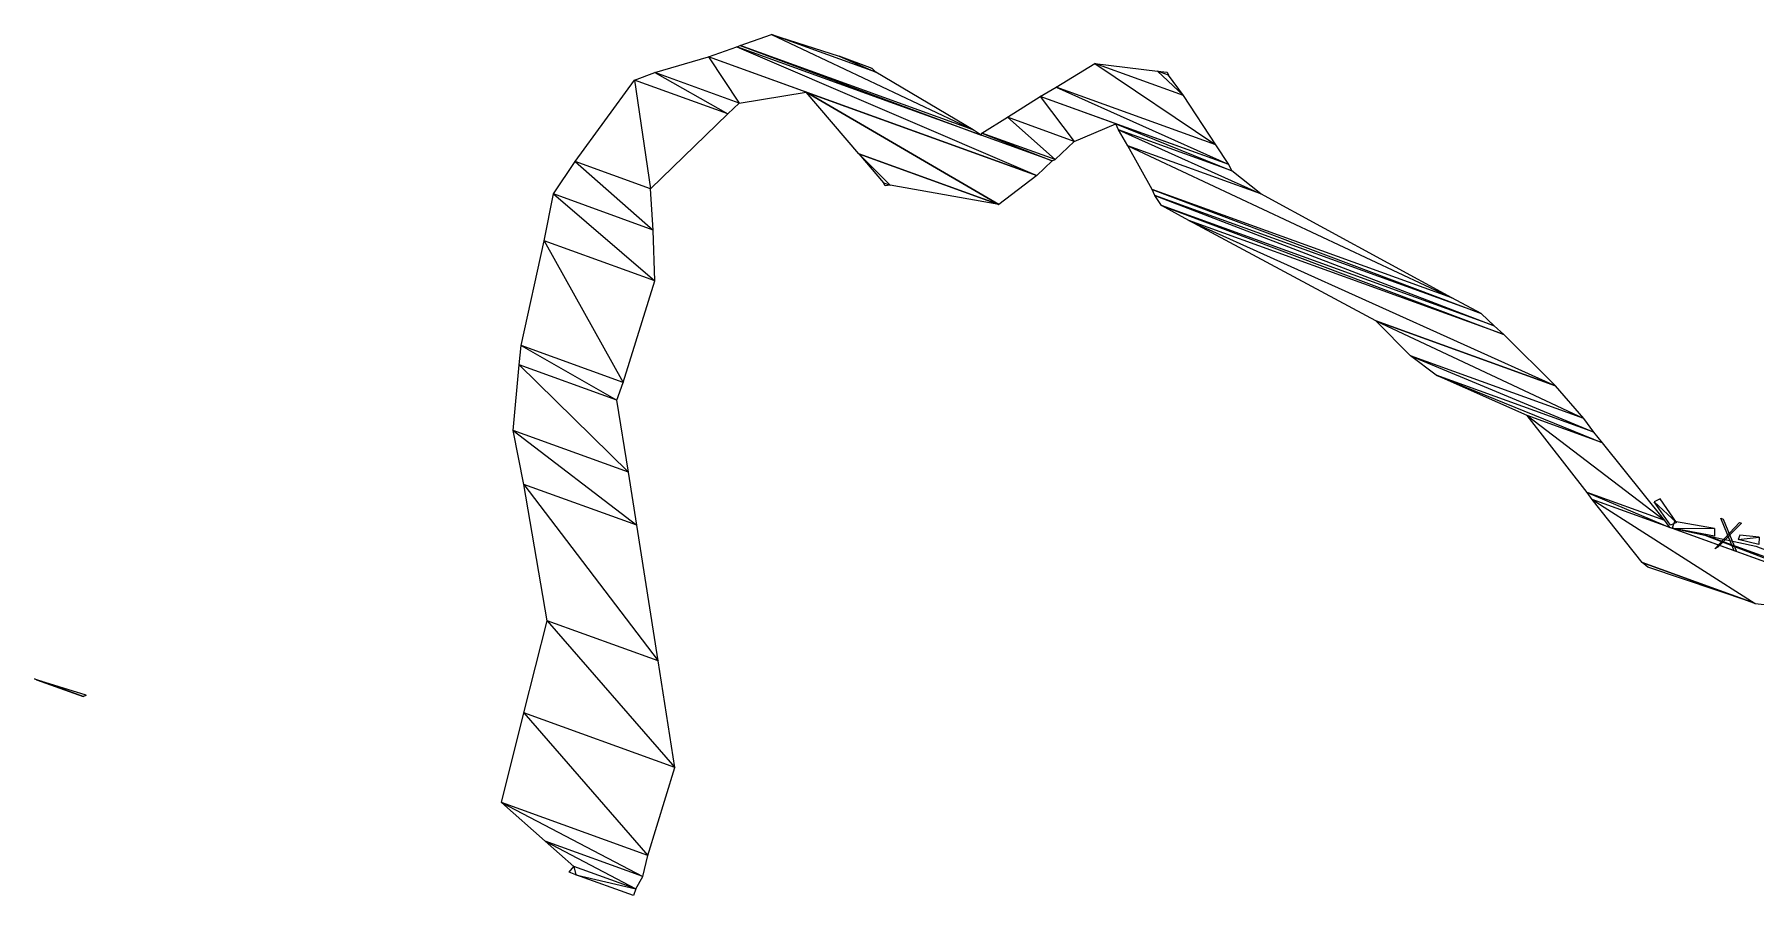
# Model space of a CAD drawing. Header units: feet. Extents: x 2486515 to 2490610, y 414642 to 418741.
# Drawn here: x 2487463 to 2488288, y 415034 to 415447 of the extents above; entities that cross this region are included whole.
import ezdxf

# ---------------------------------------------------------------- set-up
doc = ezdxf.new("R2010")
doc.units = ezdxf.units.FT
doc.layers.add('SANITARY_CLEAR_ZONE', color=6, linetype='Continuous')
doc.layers.add('WETLANDS', color=5, linetype='Continuous')

msp = doc.modelspace()

# ---------------------------------------------------------------- linework, layer by layer
at = {"layer": 'SANITARY_CLEAR_ZONE'}
for points in [[(2488242.12, 415224.24), (2488239.23, 415222.88), (2488250.07, 415212.95), (2488242.12, 415224.24)], [(2488239.23, 415222.88), (2488250.07, 415212.95), (2488247.17, 415211.59), (2488239.23, 415222.88)], [(2488249.01, 415213.33), (2488247.85, 415210.14), (2488268.24, 415209.99), (2488249.01, 415213.33)], [(2488268.36, 415200.32), (2488280.12, 415212.91), (2488281.19, 415212.52), (2488269.8, 415201), (2488268.36, 415200.32)], [(2488278.7, 415198.99), (2488277.64, 415199.37), (2488271.23, 415214.92), (2488272.29, 415214.54), (2488278.7, 415198.99)], [(2488247.85, 415210.14), (2488268.24, 415209.99), (2488268.15, 415206.41), (2488247.85, 415210.14)], [(2488280.33, 415206.82), (2488279.56, 415204.69), (2488289.61, 415205.87), (2488280.33, 415206.82)], [(2488279.56, 415204.69), (2488289.61, 415205.87), (2488289.52, 415202.29), (2488279.56, 415204.69)]]:
    msp.add_lwpolyline(points, dxfattribs=at)
at = {"layer": 'WETLANDS'}
for points in [[(2487816.22, 415446.79), (2487912.75, 415401.06), (2487801.06, 415441.44), (2487816.22, 415446.79)], [(2487848.52, 415436.31), (2487866.22, 415428.71), (2487816.22, 415446.79), (2487848.52, 415436.31)], [(2487866.22, 415428.71), (2487816.22, 415446.79), (2487912.75, 415401.06), (2487866.22, 415428.71)], [(2487785.9, 415436.1), (2487800.72, 415413.9), (2487760.3, 415428.52), (2487785.9, 415436.1)], [(2487799.61, 415440.77), (2487943.33, 415379.18), (2487785.9, 415436.1), (2487799.61, 415440.77)], [(2487832.7, 415419.18), (2487785.9, 415436.1), (2487800.72, 415413.9), (2487832.7, 415419.18), (2487943.33, 415379.18), (2487925.09, 415365.33), (2487832.7, 415419.18), (2487925.09, 415365.33), (2487858.08, 415389.56), (2487832.7, 415419.18)], [(2487801.06, 415441.44), (2487916.62, 415398.46), (2487799.61, 415440.77), (2487801.06, 415441.44)], [(2487950.66, 415386.15), (2487799.61, 415440.77), (2487943.33, 415379.18), (2487950.66, 415386.15)], [(2487912.75, 415401.06), (2487801.06, 415441.44), (2487916.62, 415398.46), (2487912.75, 415401.06)], [(2487863.41, 415430.93), (2487864.47, 415430.54), (2487848.52, 415436.31), (2487863.41, 415430.93)], [(2487864.47, 415430.54), (2487848.52, 415436.31), (2487866.22, 415428.71), (2487864.47, 415430.54)], [(2487760.3, 415428.52), (2487795.23, 415408.67), (2487750.55, 415424.83), (2487760.3, 415428.52)], [(2487800.72, 415413.9), (2487760.3, 415428.52), (2487795.23, 415408.67), (2487800.72, 415413.9)], [(2487971.16, 415432.87), (2488029.21, 415393.83), (2487952.62, 415421.53), (2487971.16, 415432.87)], [(2488001.12, 415429.25), (2488013.71, 415417.48), (2487971.16, 415432.87), (2488001.12, 415429.25)], [(2488013.71, 415417.48), (2487971.16, 415432.87), (2488029.21, 415393.83), (2488013.71, 415417.48)], [(2488005.76, 415428.77), (2488006.44, 415427.33), (2488001.12, 415429.25), (2488005.76, 415428.77)], [(2488006.44, 415427.33), (2488001.12, 415429.25), (2488013.71, 415417.48), (2488006.44, 415427.33)], [(2487750.55, 415424.83), (2487758.18, 415372.75), (2487722.02, 415385.83), (2487750.55, 415424.83)], [(2487795.23, 415408.67), (2487750.55, 415424.83), (2487758.18, 415372.75), (2487795.23, 415408.67)], [(2487952.62, 415421.53), (2488035.41, 415384.38), (2487945, 415417.07), (2487952.62, 415421.53)], [(2488029.21, 415393.83), (2487952.62, 415421.53), (2488035.41, 415384.38), (2488029.21, 415393.83)], [(2487945, 415417.07), (2487961.27, 415395.55), (2487929.36, 415407.08), (2487945, 415417.07)], [(2487981.16, 415403.99), (2488036.77, 415381.48), (2487982.52, 415401.09), (2487981.16, 415403.99), (2487945, 415417.07), (2487961.27, 415395.55), (2487981.16, 415403.99)], [(2487929.36, 415407.08), (2487952.11, 415386.83), (2487917.01, 415399.52), (2487929.36, 415407.08)], [(2487961.27, 415395.55), (2487929.36, 415407.08), (2487952.11, 415386.83), (2487961.27, 415395.55)], [(2488035.41, 415384.38), (2487981.16, 415403.99), (2488036.77, 415381.48), (2488035.41, 415384.38)], [(2488036.77, 415381.48), (2487982.52, 415401.09), (2488050.8, 415370.39), (2488036.77, 415381.48)], [(2487982.52, 415401.09), (2488050.8, 415370.39), (2487986.98, 415393.47), (2487982.52, 415401.09)], [(2487917.01, 415399.52), (2487950.66, 415386.15), (2487916.62, 415398.46), (2487917.01, 415399.52)], [(2487952.11, 415386.83), (2487917.01, 415399.52), (2487950.66, 415386.15), (2487952.11, 415386.83)], [(2488050.8, 415370.39), (2487986.98, 415393.47), (2488142.22, 415320.5), (2488050.8, 415370.39)], [(2487986.98, 415393.47), (2488142.22, 415320.5), (2487998.62, 415372.42), (2487986.98, 415393.47)], [(2487722.02, 415385.83), (2487759.48, 415353.04), (2487711.61, 415370.35), (2487722.02, 415385.83)], [(2487758.18, 415372.75), (2487722.02, 415385.83), (2487759.48, 415353.04), (2487758.18, 415372.75)], [(2487869.89, 415375.66), (2487873.08, 415374.51), (2487870.57, 415374.22), (2487869.89, 415375.66), (2487873.08, 415374.51), (2487858.08, 415389.56), (2487925.09, 415365.33), (2487873.08, 415374.51), (2487858.08, 415389.56), (2487869.89, 415375.66)], [(2487711.61, 415370.35), (2487760.29, 415328.69), (2487707.11, 415347.92), (2487711.61, 415370.35)], [(2487759.48, 415353.04), (2487711.61, 415370.35), (2487760.29, 415328.69), (2487759.48, 415353.04)], [(2488142.22, 415320.5), (2487998.62, 415372.42), (2488156.34, 415312.99), (2488142.22, 415320.5)], [(2487998.62, 415372.42), (2488156.34, 415312.99), (2487999.98, 415369.53), (2487998.62, 415372.42)], [(2488156.34, 415312.99), (2487999.98, 415369.53), (2488162.63, 415307.11), (2488156.34, 415312.99)], [(2487999.98, 415369.53), (2488162.63, 415307.11), (2488003.08, 415364.8), (2487999.98, 415369.53)], [(2488162.63, 415307.11), (2488003.08, 415364.8), (2488167.18, 415303.06), (2488162.63, 415307.11)], [(2488003.08, 415364.8), (2488167.18, 415303.06), (2488016.14, 415357.67), (2488003.08, 415364.8)], [(2488167.18, 415303.06), (2488016.14, 415357.67), (2488191.97, 415278.46), (2488167.18, 415303.06)], [(2488016.14, 415357.67), (2488191.97, 415278.46), (2488105.81, 415309.61), (2488016.14, 415357.67)], [(2487707.11, 415347.92), (2487745.11, 415280.05), (2487696.18, 415297.75), (2487707.11, 415347.92)], [(2487760.29, 415328.69), (2487707.11, 415347.92), (2487745.11, 415280.05), (2487760.29, 415328.69)], [(2488191.97, 415278.46), (2488105.81, 415309.61), (2488191.97, 415278.46), (2488105.81, 415309.61), (2488191.97, 415278.46), (2488105.81, 415309.61), (2488205.52, 415262.73), (2488191.97, 415278.46)], [(2488105.81, 415309.61), (2488205.52, 415262.73), (2488122.55, 415292.73), (2488105.81, 415309.61)], [(2487696.18, 415297.75), (2487742.04, 415271.55), (2487695.23, 415288.47), (2487696.18, 415297.75)], [(2487745.11, 415280.05), (2487696.18, 415297.75), (2487742.04, 415271.55), (2487745.11, 415280.05)], [(2487695.23, 415288.47), (2487747.61, 415237.06), (2487692.3, 415257.06), (2487695.23, 415288.47)], [(2487742.04, 415271.55), (2487695.23, 415288.47), (2487747.61, 415237.06), (2487742.04, 415271.55)], [(2488205.52, 415262.73), (2488122.55, 415292.73), (2488210.37, 415256.17), (2488205.52, 415262.73)], [(2488122.55, 415292.73), (2488210.37, 415256.17), (2488134.84, 415283.48), (2488122.55, 415292.73)], [(2488210.37, 415256.17), (2488134.84, 415283.48), (2488214.53, 415251.06), (2488210.37, 415256.17)], [(2488134.84, 415283.48), (2488214.53, 415251.06), (2488178.37, 415264.13), (2488134.84, 415283.48)], [(2488214.53, 415251.06), (2488178.37, 415264.13), (2488244.37, 415213.81), (2488214.53, 415251.06)], [(2488178.37, 415264.13), (2488244.37, 415213.81), (2488207.14, 415227.27), (2488178.37, 415264.13)], [(2487747.61, 415237.06), (2487692.3, 415257.06), (2487751.62, 415211.55), (2487747.61, 415237.06)], [(2487692.3, 415257.06), (2487751.62, 415211.55), (2487697.37, 415231.17), (2487692.3, 415257.06)], [(2487751.62, 415211.55), (2487697.37, 415231.17), (2487761.79, 415146.53), (2487751.62, 415211.55)], [(2487697.37, 415231.17), (2487761.79, 415146.53), (2487708.6, 415165.76), (2487697.37, 415231.17)], [(2488244.37, 415213.81), (2488207.14, 415227.27), (2488246.79, 415210.53), (2488244.37, 415213.81)], [(2488207.14, 415227.27), (2488246.79, 415210.53), (2488209.56, 415223.99), (2488207.14, 415227.27)], [(2488373.37, 415164.76), (2488209.56, 415223.99), (2488287.73, 415174.07), (2488373.37, 415164.76)], [(2488209.56, 415223.99), (2488287.73, 415174.07), (2488233.48, 415193.69), (2488209.56, 415223.99)], [(2488263.51, 415206.89), (2488373.37, 415164.76), (2488246.79, 415210.53), (2488263.51, 415206.89)], [(2488288.07, 415201.62), (2488472, 415131.5), (2488263.51, 415206.89), (2488288.07, 415201.62)], [(2488382.65, 415163.81), (2488263.51, 415206.89), (2488373.37, 415164.76), (2488382.65, 415163.81), (2488425.11, 415144.85), (2488465.53, 415130.24), (2488382.65, 415163.81), (2488472, 415131.5), (2488465.53, 415130.24), (2488425.11, 415144.85), (2488445.61, 415135.03), (2488465.53, 415130.24), (2488382.65, 415163.81)], [(2488233.48, 415193.69), (2488285.6, 415174.84), (2488236.29, 415191.47), (2488233.48, 415193.69), (2488285.6, 415174.84), (2488233.48, 415193.69), (2488285.6, 415174.84), (2488287.73, 415174.07), (2488233.48, 415193.69)], [(2487708.6, 415165.76), (2487769.81, 415095.52), (2487697.47, 415121.68), (2487708.6, 415165.76)], [(2487761.79, 415146.53), (2487708.6, 415165.76), (2487769.81, 415095.52), (2487761.79, 415146.53)], [(2487486.21, 415129.5), (2487487.66, 415130.18), (2487486.21, 415129.5), (2487487.66, 415130.18), (2487463.87, 415137.58), (2487486.21, 415129.5), (2487466, 415136.81), (2487463.87, 415137.58), (2487462.81, 415137.96), (2487466, 415136.81), (2487463.87, 415137.58), (2487486.21, 415129.5)], [(2487697.47, 415121.68), (2487756.93, 415053.27), (2487686.73, 415078.65), (2487697.47, 415121.68)], [(2487769.81, 415095.52), (2487697.47, 415121.68), (2487756.93, 415053.27), (2487769.81, 415095.52)], [(2487756.93, 415053.27), (2487686.73, 415078.65), (2487754.54, 415043.31), (2487756.93, 415053.27)], [(2487686.73, 415078.65), (2487754.54, 415043.31), (2487707.73, 415060.23), (2487686.73, 415078.65)], [(2487754.54, 415043.31), (2487707.73, 415060.23), (2487751.16, 415037.31), (2487754.54, 415043.31)], [(2487707.73, 415060.23), (2487751.16, 415037.31), (2487721.38, 415048.08), (2487707.73, 415060.23)], [(2487719.16, 415045.28), (2487721.38, 415048.08), (2487722.35, 415044.12), (2487719.16, 415045.28)], [(2487721.38, 415048.08), (2487722.35, 415044.12), (2487751.16, 415037.31), (2487721.38, 415048.08)], [(2487722.35, 415044.12), (2487751.16, 415037.31), (2487750.01, 415034.12), (2487722.35, 415044.12)]]:
    msp.add_lwpolyline(points, dxfattribs=at)

doc.saveas('drawing.dxf')
